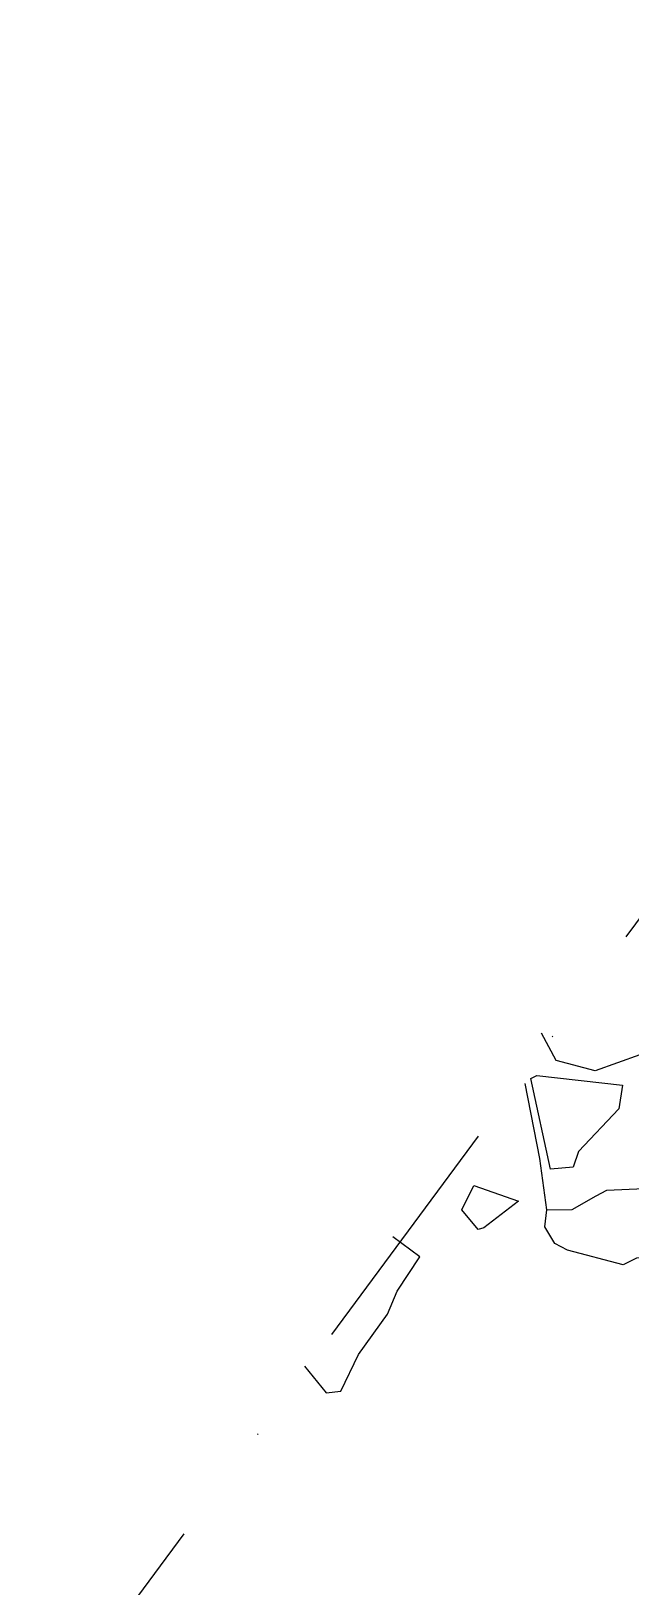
# Model space of a CAD drawing. Header units: metres. Extents: x -60 to 120, y -1911 to -1588.
# Drawn here: x -60.3 to 0.3, y -1745 to -1587.5 of the extents above; entities that cross this region are included whole.
import ezdxf

# ---------------------------------------------------------------- set-up
doc = ezdxf.new("R2010")
doc.units = ezdxf.units.M
doc.header["$LTSCALE"] = 25
doc.header["$MEASUREMENT"] = 0
doc.linetypes.add('STRICHPUNKTX2', pattern=[2, 1, -0.5, 0, -0.5])
for name, color, linetype in [('BEFUND', 1, 'CONTINUOUS'), ('GRABUNGSGRENZE', 3, 'STRICHPUNKTX2'), ('STEINE', 4, 'CONTINUOUS')]:
    doc.layers.add(name, color=color, linetype=linetype)

msp = doc.modelspace()

# ---------------------------------------------------------------- linework, layer by layer
at = {"layer": 'BEFUND'}
msp.add_lwpolyline([(-8.16, -1706.88), (-8.87, -1701.67), (-10.36, -1694.08)], dxfattribs=at)
at = {"layer": 'GRABUNGSGRENZE', "flags": 128}
msp.add_lwpolyline([(117.86, -1800.11), (90.53, -1861.52), (-50.33, -1772.8), (-60.35, -1760.61), (25.59, -1644.46), (57.35, -1587.54), (108.32, -1610.28)], dxfattribs=at)
at = {"layer": 'STEINE'}
for points in [[(2.12, -1674.49), (2.77, -1678.87), (3.33, -1681.88), (5.06, -1684.63), (4.09, -1688.3), (1.23, -1691.2), (-3.26, -1692.82), (-7.23, -1691.75), (-8.7, -1689)], [(-9.17, -1693.27), (-0.51, -1694.25), (-0.87, -1696.65), (-4.95, -1700.97), (-5.51, -1702.55), (-7.8, -1702.75), (-9.78, -1693.58), (-9.17, -1693.27)], [(-15.1, -1708.86), (-16.77, -1706.87), (-15.55, -1704.42), (-11.02, -1706.01), (-14.54, -1708.7), (-15.1, -1708.86)], [(-8.16, -1706.88), (-5.62, -1706.83), (-3.17, -1705.46), (-2.1, -1704.9), (1.67, -1704.7), (4.11, -1705.93), (4.47, -1709.95), (3.39, -1711.73), (0.9, -1711.78), (-0.43, -1712.44), (-6.08, -1710.96), (-7.35, -1710.29), (-8.37, -1708.61), (-8.16, -1706.88)], [(-32.69, -1722.69), (-30.5, -1725.39), (-29.02, -1725.24), (-27.24, -1721.53), (-24.28, -1717.45), (-23.31, -1715.11), (-21.01, -1711.65), (-23.76, -1709.61)]]:
    msp.add_lwpolyline(points, dxfattribs=at)

doc.saveas('drawing.dxf')
